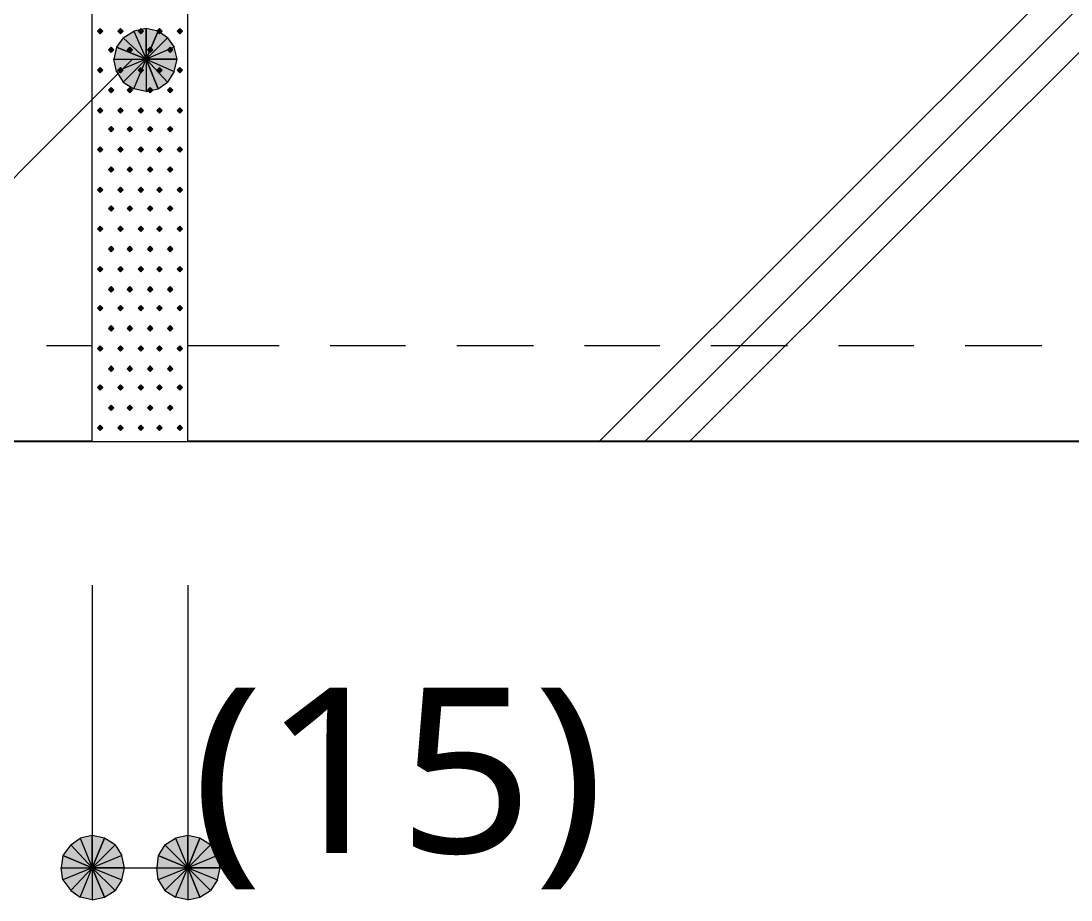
# Model space of a CAD drawing. Header units: millimetres. Extents: x 0 to 420, y 0 to 297.
# Drawn here: x 266.11 to 282.63, y 77.55 to 91.39 of the extents above; entities that cross this region are included whole.
import ezdxf
from ezdxf.enums import TextEntityAlignment as Align

# ---------------------------------------------------------------- set-up
doc = ezdxf.new("R2010")
doc.units = ezdxf.units.MM
doc.styles.add('kst32b', font='NotoSansJP-Variable.ttf')

msp = doc.modelspace()

# ---------------------------------------------------------------- hatches: boundary and pattern name
for points in [[(267.356, 91.271), (267.335, 91.25), (267.314, 91.228), (267.335, 91.207), (267.356, 91.186), (267.377, 91.207), (267.398, 91.228), (267.377, 91.25), (267.356, 91.271)], [(267.674, 91.271), (267.653, 91.25), (267.631, 91.228), (267.653, 91.207), (267.674, 91.186), (267.695, 91.207), (267.716, 91.228), (267.695, 91.25), (267.674, 91.271)], [(267.991, 91.271), (267.97, 91.25), (267.949, 91.228), (267.97, 91.207), (267.991, 91.186), (268.012, 91.207), (268.034, 91.228), (268.012, 91.25), (267.991, 91.271)], [(268.266, 91.228), (268.076, 91.271), (268.076, 90.784), (268.266, 91.228)], [(268.287, 91.271), (268.266, 91.25), (268.245, 91.228), (268.266, 91.207), (268.287, 91.186), (268.309, 91.207), (268.33, 91.228), (268.309, 91.25), (268.287, 91.271)], [(268.605, 91.271), (268.584, 91.25), (268.563, 91.228), (268.584, 91.207), (268.605, 91.186), (268.626, 91.207), (268.647, 91.228), (268.626, 91.25), (268.605, 91.271)], [(267.525, 90.974), (267.504, 90.953), (267.483, 90.932), (267.504, 90.911), (267.525, 90.89), (267.547, 90.911), (267.568, 90.932), (267.547, 90.953), (267.525, 90.974)], [(267.822, 90.974), (267.801, 90.953), (267.779, 90.932), (267.801, 90.911), (267.822, 90.89), (267.843, 90.911), (267.864, 90.932), (267.843, 90.953), (267.822, 90.974)], [(268.139, 90.974), (268.118, 90.953), (268.097, 90.932), (268.118, 90.911), (268.139, 90.89), (268.161, 90.911), (268.182, 90.932), (268.161, 90.953), (268.139, 90.974)], [(268.457, 90.974), (268.436, 90.953), (268.414, 90.932), (268.436, 90.911), (268.457, 90.89), (268.478, 90.911), (268.499, 90.932), (268.478, 90.953), (268.457, 90.974)], [(267.356, 90.657), (267.335, 90.636), (267.314, 90.614), (267.335, 90.593), (267.356, 90.572), (267.377, 90.593), (267.398, 90.614), (267.377, 90.636), (267.356, 90.657)], [(267.674, 90.657), (267.653, 90.636), (267.631, 90.614), (267.653, 90.593), (267.674, 90.572), (267.695, 90.593), (267.716, 90.614), (267.695, 90.636), (267.674, 90.657)], [(267.991, 90.657), (267.97, 90.636), (267.949, 90.614), (267.97, 90.593), (267.991, 90.572), (268.012, 90.593), (268.034, 90.614), (268.012, 90.636), (267.991, 90.657)], [(268.287, 90.657), (268.266, 90.636), (268.245, 90.614), (268.266, 90.593), (268.287, 90.572), (268.309, 90.593), (268.33, 90.614), (268.309, 90.636), (268.287, 90.657)], [(268.605, 90.657), (268.584, 90.636), (268.563, 90.614), (268.584, 90.593), (268.605, 90.572), (268.626, 90.593), (268.647, 90.614), (268.626, 90.636), (268.605, 90.657)], [(267.525, 90.339), (267.504, 90.318), (267.483, 90.297), (267.504, 90.276), (267.525, 90.255), (267.547, 90.276), (267.568, 90.297), (267.547, 90.318), (267.525, 90.339)], [(267.822, 90.339), (267.801, 90.318), (267.779, 90.297), (267.801, 90.276), (267.822, 90.255), (267.843, 90.276), (267.864, 90.297), (267.843, 90.318), (267.822, 90.339)], [(268.139, 90.339), (268.118, 90.318), (268.097, 90.297), (268.118, 90.276), (268.139, 90.255), (268.161, 90.276), (268.182, 90.297), (268.161, 90.318), (268.139, 90.339)], [(268.457, 90.339), (268.436, 90.318), (268.414, 90.297), (268.436, 90.276), (268.457, 90.255), (268.478, 90.276), (268.499, 90.297), (268.478, 90.318), (268.457, 90.339)], [(267.356, 90.022), (267.335, 90.001), (267.314, 89.979), (267.335, 89.958), (267.356, 89.937), (267.377, 89.958), (267.398, 89.979), (267.377, 90.001), (267.356, 90.022)], [(267.674, 90.022), (267.653, 90.001), (267.631, 89.979), (267.653, 89.958), (267.674, 89.937), (267.695, 89.958), (267.716, 89.979), (267.695, 90.001), (267.674, 90.022)], [(267.991, 90.022), (267.97, 90.001), (267.949, 89.979), (267.97, 89.958), (267.991, 89.937), (268.012, 89.958), (268.034, 89.979), (268.012, 90.001), (267.991, 90.022)], [(268.287, 90.022), (268.266, 90.001), (268.245, 89.979), (268.266, 89.958), (268.287, 89.937), (268.309, 89.958), (268.33, 89.979), (268.309, 90.001), (268.287, 90.022)], [(268.605, 90.022), (268.584, 90.001), (268.563, 89.979), (268.584, 89.958), (268.605, 89.937), (268.626, 89.958), (268.647, 89.979), (268.626, 90.001), (268.605, 90.022)], [(267.525, 89.725), (267.504, 89.704), (267.483, 89.683), (267.504, 89.662), (267.525, 89.641), (267.547, 89.662), (267.568, 89.683), (267.547, 89.704), (267.525, 89.725)], [(267.822, 89.725), (267.801, 89.704), (267.779, 89.683), (267.801, 89.662), (267.822, 89.641), (267.843, 89.662), (267.864, 89.683), (267.843, 89.704), (267.822, 89.725)], [(268.139, 89.725), (268.118, 89.704), (268.097, 89.683), (268.118, 89.662), (268.139, 89.641), (268.161, 89.662), (268.182, 89.683), (268.161, 89.704), (268.139, 89.725)], [(268.457, 89.725), (268.436, 89.704), (268.414, 89.683), (268.436, 89.662), (268.457, 89.641), (268.478, 89.662), (268.499, 89.683), (268.478, 89.704), (268.457, 89.725)], [(267.356, 89.408), (267.335, 89.387), (267.314, 89.366), (267.335, 89.345), (267.356, 89.323), (267.377, 89.345), (267.398, 89.366), (267.377, 89.387), (267.356, 89.408)], [(267.674, 89.408), (267.653, 89.387), (267.631, 89.366), (267.653, 89.345), (267.674, 89.323), (267.695, 89.345), (267.716, 89.366), (267.695, 89.387), (267.674, 89.408)], [(267.991, 89.408), (267.97, 89.387), (267.949, 89.366), (267.97, 89.345), (267.991, 89.323), (268.012, 89.345), (268.034, 89.366), (268.012, 89.387), (267.991, 89.408)], [(268.287, 89.408), (268.266, 89.387), (268.245, 89.366), (268.266, 89.345), (268.287, 89.323), (268.309, 89.345), (268.33, 89.366), (268.309, 89.387), (268.287, 89.408)], [(268.605, 89.408), (268.584, 89.387), (268.563, 89.366), (268.584, 89.345), (268.605, 89.323), (268.626, 89.345), (268.647, 89.366), (268.626, 89.387), (268.605, 89.408)], [(267.525, 89.09), (267.504, 89.069), (267.483, 89.048), (267.504, 89.027), (267.525, 89.006), (267.547, 89.027), (267.568, 89.048), (267.547, 89.069), (267.525, 89.09)], [(267.822, 89.09), (267.801, 89.069), (267.779, 89.048), (267.801, 89.027), (267.822, 89.006), (267.843, 89.027), (267.864, 89.048), (267.843, 89.069), (267.822, 89.09)], [(268.139, 89.09), (268.118, 89.069), (268.097, 89.048), (268.118, 89.027), (268.139, 89.006), (268.161, 89.027), (268.182, 89.048), (268.161, 89.069), (268.139, 89.09)], [(268.457, 89.09), (268.436, 89.069), (268.414, 89.048), (268.436, 89.027), (268.457, 89.006), (268.478, 89.027), (268.499, 89.048), (268.478, 89.069), (268.457, 89.09)], [(267.356, 88.773), (267.335, 88.752), (267.314, 88.731), (267.335, 88.709), (267.356, 88.688), (267.377, 88.709), (267.398, 88.731), (267.377, 88.752), (267.356, 88.773)], [(267.674, 88.773), (267.653, 88.752), (267.631, 88.731), (267.653, 88.709), (267.674, 88.688), (267.695, 88.709), (267.716, 88.731), (267.695, 88.752), (267.674, 88.773)], [(267.991, 88.773), (267.97, 88.752), (267.949, 88.731), (267.97, 88.709), (267.991, 88.688), (268.012, 88.709), (268.034, 88.731), (268.012, 88.752), (267.991, 88.773)], [(268.287, 88.773), (268.266, 88.752), (268.245, 88.731), (268.266, 88.709), (268.287, 88.688), (268.309, 88.709), (268.33, 88.731), (268.309, 88.752), (268.287, 88.773)], [(268.605, 88.773), (268.584, 88.752), (268.563, 88.731), (268.584, 88.709), (268.605, 88.688), (268.626, 88.709), (268.647, 88.731), (268.626, 88.752), (268.605, 88.773)], [(267.525, 88.477), (267.504, 88.455), (267.483, 88.434), (267.504, 88.413), (267.525, 88.392), (267.547, 88.413), (267.568, 88.434), (267.547, 88.455), (267.525, 88.477)], [(267.822, 88.477), (267.801, 88.455), (267.779, 88.434), (267.801, 88.413), (267.822, 88.392), (267.843, 88.413), (267.864, 88.434), (267.843, 88.455), (267.822, 88.477)], [(268.139, 88.477), (268.118, 88.455), (268.097, 88.434), (268.118, 88.413), (268.139, 88.392), (268.161, 88.413), (268.182, 88.434), (268.161, 88.455), (268.139, 88.477)], [(268.457, 88.477), (268.436, 88.455), (268.414, 88.434), (268.436, 88.413), (268.457, 88.392), (268.478, 88.413), (268.499, 88.434), (268.478, 88.455), (268.457, 88.477)], [(267.356, 88.159), (267.335, 88.138), (267.314, 88.117), (267.335, 88.096), (267.356, 88.074), (267.377, 88.096), (267.398, 88.117), (267.377, 88.138), (267.356, 88.159)], [(267.674, 88.159), (267.653, 88.138), (267.631, 88.117), (267.653, 88.096), (267.674, 88.074), (267.695, 88.096), (267.716, 88.117), (267.695, 88.138), (267.674, 88.159)], [(267.991, 88.159), (267.97, 88.138), (267.949, 88.117), (267.97, 88.096), (267.991, 88.074), (268.012, 88.096), (268.034, 88.117), (268.012, 88.138), (267.991, 88.159)], [(268.287, 88.159), (268.266, 88.138), (268.245, 88.117), (268.266, 88.096), (268.287, 88.074), (268.309, 88.096), (268.33, 88.117), (268.309, 88.138), (268.287, 88.159)], [(268.605, 88.159), (268.584, 88.138), (268.563, 88.117), (268.584, 88.096), (268.605, 88.074), (268.626, 88.096), (268.647, 88.117), (268.626, 88.138), (268.605, 88.159)], [(267.525, 87.842), (267.504, 87.821), (267.483, 87.799), (267.504, 87.778), (267.525, 87.757), (267.547, 87.778), (267.568, 87.799), (267.547, 87.821), (267.525, 87.842)], [(267.822, 87.842), (267.801, 87.821), (267.779, 87.799), (267.801, 87.778), (267.822, 87.757), (267.843, 87.778), (267.864, 87.799), (267.843, 87.821), (267.822, 87.842)], [(268.139, 87.842), (268.118, 87.821), (268.097, 87.799), (268.118, 87.778), (268.139, 87.757), (268.161, 87.778), (268.182, 87.799), (268.161, 87.821), (268.139, 87.842)], [(268.457, 87.842), (268.436, 87.821), (268.414, 87.799), (268.436, 87.778), (268.457, 87.757), (268.478, 87.778), (268.499, 87.799), (268.478, 87.821), (268.457, 87.842)], [(267.356, 87.524), (267.335, 87.503), (267.314, 87.482), (267.335, 87.461), (267.356, 87.439), (267.377, 87.461), (267.398, 87.482), (267.377, 87.503), (267.356, 87.524)], [(267.674, 87.524), (267.653, 87.503), (267.631, 87.482), (267.653, 87.461), (267.674, 87.439), (267.695, 87.461), (267.716, 87.482), (267.695, 87.503), (267.674, 87.524)], [(267.991, 87.524), (267.97, 87.503), (267.949, 87.482), (267.97, 87.461), (267.991, 87.439), (268.012, 87.461), (268.034, 87.482), (268.012, 87.503), (267.991, 87.524)], [(268.287, 87.524), (268.266, 87.503), (268.245, 87.482), (268.266, 87.461), (268.287, 87.439), (268.309, 87.461), (268.33, 87.482), (268.309, 87.503), (268.287, 87.524)], [(268.605, 87.524), (268.584, 87.503), (268.563, 87.482), (268.584, 87.461), (268.605, 87.439), (268.626, 87.461), (268.647, 87.482), (268.626, 87.503), (268.605, 87.524)], [(267.525, 87.207), (267.504, 87.186), (267.483, 87.164), (267.504, 87.143), (267.525, 87.122), (267.547, 87.143), (267.568, 87.164), (267.547, 87.186), (267.525, 87.207)], [(267.822, 87.207), (267.801, 87.186), (267.779, 87.164), (267.801, 87.143), (267.822, 87.122), (267.843, 87.143), (267.864, 87.164), (267.843, 87.186), (267.822, 87.207)], [(268.139, 87.207), (268.118, 87.186), (268.097, 87.164), (268.118, 87.143), (268.139, 87.122), (268.161, 87.143), (268.182, 87.164), (268.161, 87.186), (268.139, 87.207)], [(268.457, 87.207), (268.436, 87.186), (268.414, 87.164), (268.436, 87.143), (268.457, 87.122), (268.478, 87.143), (268.499, 87.164), (268.478, 87.186), (268.457, 87.207)], [(267.356, 86.91), (267.335, 86.889), (267.314, 86.868), (267.335, 86.847), (267.356, 86.826), (267.377, 86.847), (267.398, 86.868), (267.377, 86.889), (267.356, 86.91)], [(267.674, 86.91), (267.653, 86.889), (267.631, 86.868), (267.653, 86.847), (267.674, 86.826), (267.695, 86.847), (267.716, 86.868), (267.695, 86.889), (267.674, 86.91)], [(267.991, 86.91), (267.97, 86.889), (267.949, 86.868), (267.97, 86.847), (267.991, 86.826), (268.012, 86.847), (268.034, 86.868), (268.012, 86.889), (267.991, 86.91)], [(268.287, 86.91), (268.266, 86.889), (268.245, 86.868), (268.266, 86.847), (268.287, 86.826), (268.309, 86.847), (268.33, 86.868), (268.309, 86.889), (268.287, 86.91)], [(268.605, 86.91), (268.584, 86.889), (268.563, 86.868), (268.584, 86.847), (268.605, 86.826), (268.626, 86.847), (268.647, 86.868), (268.626, 86.889), (268.605, 86.91)], [(267.525, 86.593), (267.504, 86.572), (267.483, 86.55), (267.504, 86.529), (267.525, 86.508), (267.547, 86.529), (267.568, 86.55), (267.547, 86.572), (267.525, 86.593)], [(267.822, 86.593), (267.801, 86.572), (267.779, 86.55), (267.801, 86.529), (267.822, 86.508), (267.843, 86.529), (267.864, 86.55), (267.843, 86.572), (267.822, 86.593)], [(268.139, 86.593), (268.118, 86.572), (268.097, 86.55), (268.118, 86.529), (268.139, 86.508), (268.161, 86.529), (268.182, 86.55), (268.161, 86.572), (268.139, 86.593)], [(268.457, 86.593), (268.436, 86.572), (268.414, 86.55), (268.436, 86.529), (268.457, 86.508), (268.478, 86.529), (268.499, 86.55), (268.478, 86.572), (268.457, 86.593)], [(267.356, 86.275), (267.335, 86.254), (267.314, 86.233), (267.335, 86.212), (267.356, 86.191), (267.377, 86.212), (267.398, 86.233), (267.377, 86.254), (267.356, 86.275)], [(267.674, 86.275), (267.653, 86.254), (267.631, 86.233), (267.653, 86.212), (267.674, 86.191), (267.695, 86.212), (267.716, 86.233), (267.695, 86.254), (267.674, 86.275)], [(267.991, 86.275), (267.97, 86.254), (267.949, 86.233), (267.97, 86.212), (267.991, 86.191), (268.012, 86.212), (268.034, 86.233), (268.012, 86.254), (267.991, 86.275)], [(268.287, 86.275), (268.266, 86.254), (268.245, 86.233), (268.266, 86.212), (268.287, 86.191), (268.309, 86.212), (268.33, 86.233), (268.309, 86.254), (268.287, 86.275)], [(268.605, 86.275), (268.584, 86.254), (268.563, 86.233), (268.584, 86.212), (268.605, 86.191), (268.626, 86.212), (268.647, 86.233), (268.626, 86.254), (268.605, 86.275)], [(267.525, 85.958), (267.504, 85.937), (267.483, 85.915), (267.504, 85.894), (267.525, 85.873), (267.547, 85.894), (267.568, 85.915), (267.547, 85.937), (267.525, 85.958)], [(267.822, 85.958), (267.801, 85.937), (267.779, 85.915), (267.801, 85.894), (267.822, 85.873), (267.843, 85.894), (267.864, 85.915), (267.843, 85.937), (267.822, 85.958)], [(268.139, 85.958), (268.118, 85.937), (268.097, 85.915), (268.118, 85.894), (268.139, 85.873), (268.161, 85.894), (268.182, 85.915), (268.161, 85.937), (268.139, 85.958)], [(268.457, 85.958), (268.436, 85.937), (268.414, 85.915), (268.436, 85.894), (268.457, 85.873), (268.478, 85.894), (268.499, 85.915), (268.478, 85.937), (268.457, 85.958)], [(267.356, 85.662), (267.335, 85.64), (267.314, 85.619), (267.335, 85.598), (267.356, 85.577), (267.377, 85.598), (267.398, 85.619), (267.377, 85.64), (267.356, 85.662)], [(267.674, 85.662), (267.653, 85.64), (267.631, 85.619), (267.653, 85.598), (267.674, 85.577), (267.695, 85.598), (267.716, 85.619), (267.695, 85.64), (267.674, 85.662)], [(267.991, 85.662), (267.97, 85.64), (267.949, 85.619), (267.97, 85.598), (267.991, 85.577), (268.012, 85.598), (268.034, 85.619), (268.012, 85.64), (267.991, 85.662)], [(268.287, 85.662), (268.266, 85.64), (268.245, 85.619), (268.266, 85.598), (268.287, 85.577), (268.309, 85.598), (268.33, 85.619), (268.309, 85.64), (268.287, 85.662)], [(268.605, 85.662), (268.584, 85.64), (268.563, 85.619), (268.584, 85.598), (268.605, 85.577), (268.626, 85.598), (268.647, 85.619), (268.626, 85.64), (268.605, 85.662)], [(267.525, 85.344), (267.504, 85.323), (267.483, 85.302), (267.504, 85.28), (267.525, 85.259), (267.547, 85.28), (267.568, 85.302), (267.547, 85.323), (267.525, 85.344)], [(267.822, 85.344), (267.801, 85.323), (267.779, 85.302), (267.801, 85.28), (267.822, 85.259), (267.843, 85.28), (267.864, 85.302), (267.843, 85.323), (267.822, 85.344)], [(268.139, 85.344), (268.118, 85.323), (268.097, 85.302), (268.118, 85.28), (268.139, 85.259), (268.161, 85.28), (268.182, 85.302), (268.161, 85.323), (268.139, 85.344)], [(268.457, 85.344), (268.436, 85.323), (268.414, 85.302), (268.436, 85.28), (268.457, 85.259), (268.478, 85.28), (268.499, 85.302), (268.478, 85.323), (268.457, 85.344)], [(267.356, 85.027), (267.335, 85.005), (267.314, 84.984), (267.335, 84.963), (267.356, 84.942), (267.377, 84.963), (267.398, 84.984), (267.377, 85.005), (267.356, 85.027)], [(267.674, 85.027), (267.653, 85.005), (267.631, 84.984), (267.653, 84.963), (267.674, 84.942), (267.695, 84.963), (267.716, 84.984), (267.695, 85.005), (267.674, 85.027)], [(267.991, 85.027), (267.97, 85.005), (267.949, 84.984), (267.97, 84.963), (267.991, 84.942), (268.012, 84.963), (268.034, 84.984), (268.012, 85.005), (267.991, 85.027)], [(268.287, 85.027), (268.266, 85.005), (268.245, 84.984), (268.266, 84.963), (268.287, 84.942), (268.309, 84.963), (268.33, 84.984), (268.309, 85.005), (268.287, 85.027)], [(268.605, 85.027), (268.584, 85.005), (268.563, 84.984), (268.584, 84.963), (268.605, 84.942), (268.626, 84.963), (268.647, 84.984), (268.626, 85.005), (268.605, 85.027)], [(267.42, 78.528), (267.229, 78.571), (267.229, 78.063), (267.42, 78.528)], [(268.923, 78.528), (268.732, 78.571), (268.732, 78.063), (268.923, 78.528)]]:
    msp.add_hatch(color=7).paths.add_polyline_path(points)
h = msp.add_hatch(color=7)
h.paths.add_polyline_path([(268.076, 91.271), (267.885, 91.228), (268.076, 90.784), (268.076, 91.271)])
h.paths.add_polyline_path([(267.885, 91.228), (268.076, 90.784), (267.716, 91.122), (267.885, 91.228)])
h.paths.add_polyline_path([(268.076, 90.784), (267.716, 91.122), (267.61, 90.974), (268.076, 90.784)])
h = msp.add_hatch(color=7)
h.paths.add_polyline_path([(268.563, 90.784), (268.52, 90.974), (268.076, 90.784), (268.563, 90.784)])
h.paths.add_polyline_path([(268.52, 90.974), (268.076, 90.784), (268.414, 91.122), (268.52, 90.974)])
h.paths.add_polyline_path([(268.076, 90.784), (268.414, 91.122), (268.266, 91.228), (268.076, 90.784)])
h = msp.add_hatch(color=7)
h.paths.add_polyline_path([(267.61, 90.974), (267.568, 90.784), (268.076, 90.784), (267.61, 90.974)])
h.paths.add_polyline_path([(267.568, 90.784), (268.076, 90.784), (267.61, 90.593), (267.568, 90.784)])
h.paths.add_polyline_path([(268.076, 90.784), (267.61, 90.593), (267.716, 90.424), (268.076, 90.784)])
h = msp.add_hatch(color=7)
h.paths.add_polyline_path([(267.716, 90.424), (267.885, 90.318), (268.076, 90.784), (267.716, 90.424)])
h.paths.add_polyline_path([(267.885, 90.318), (268.076, 90.784), (268.076, 90.276), (267.885, 90.318)])
h.paths.add_polyline_path([(268.076, 90.784), (268.076, 90.276), (268.266, 90.318), (268.076, 90.784)])
h = msp.add_hatch(color=7)
h.paths.add_polyline_path([(268.266, 90.318), (268.414, 90.424), (268.076, 90.784), (268.266, 90.318)])
h.paths.add_polyline_path([(268.414, 90.424), (268.076, 90.784), (268.52, 90.593), (268.414, 90.424)])
h.paths.add_polyline_path([(268.076, 90.784), (268.52, 90.593), (268.563, 90.784), (268.076, 90.784)])
h = msp.add_hatch(color=7)
h.paths.add_polyline_path([(267.229, 78.571), (267.039, 78.528), (267.229, 78.063), (267.229, 78.571)])
h.paths.add_polyline_path([(267.039, 78.528), (267.229, 78.063), (266.891, 78.422), (267.039, 78.528)])
h.paths.add_polyline_path([(267.229, 78.063), (266.891, 78.422), (266.764, 78.253), (267.229, 78.063)])
h = msp.add_hatch(color=7)
h.paths.add_polyline_path([(267.737, 78.063), (267.695, 78.253), (267.229, 78.063), (267.737, 78.063)])
h.paths.add_polyline_path([(267.695, 78.253), (267.229, 78.063), (267.589, 78.422), (267.695, 78.253)])
h.paths.add_polyline_path([(267.229, 78.063), (267.589, 78.422), (267.42, 78.528), (267.229, 78.063)])
h = msp.add_hatch(color=7)
h.paths.add_polyline_path([(268.732, 78.571), (268.541, 78.528), (268.732, 78.063), (268.732, 78.571)])
h.paths.add_polyline_path([(268.541, 78.528), (268.732, 78.063), (268.372, 78.422), (268.541, 78.528)])
h.paths.add_polyline_path([(268.732, 78.063), (268.372, 78.422), (268.266, 78.253), (268.732, 78.063)])
h = msp.add_hatch(color=7)
h.paths.add_polyline_path([(269.24, 78.063), (269.198, 78.253), (268.732, 78.063), (269.24, 78.063)])
h.paths.add_polyline_path([(269.198, 78.253), (268.732, 78.063), (269.092, 78.422), (269.198, 78.253)])
h.paths.add_polyline_path([(268.732, 78.063), (269.092, 78.422), (268.923, 78.528), (268.732, 78.063)])
h = msp.add_hatch(color=7)
h.paths.add_polyline_path([(266.764, 78.253), (266.742, 78.063), (267.229, 78.063), (266.764, 78.253)])
h.paths.add_polyline_path([(266.742, 78.063), (267.229, 78.063), (266.764, 77.872), (266.742, 78.063)])
h.paths.add_polyline_path([(267.229, 78.063), (266.764, 77.872), (266.891, 77.703), (267.229, 78.063)])
h = msp.add_hatch(color=7)
h.paths.add_polyline_path([(268.266, 78.253), (268.245, 78.063), (268.732, 78.063), (268.266, 78.253)])
h.paths.add_polyline_path([(268.245, 78.063), (268.732, 78.063), (268.266, 77.872), (268.245, 78.063)])
h.paths.add_polyline_path([(268.732, 78.063), (268.266, 77.872), (268.372, 77.703), (268.732, 78.063)])
h = msp.add_hatch(color=7)
h.paths.add_polyline_path([(266.891, 77.703), (267.039, 77.597), (267.229, 78.063), (266.891, 77.703)])
h.paths.add_polyline_path([(267.039, 77.597), (267.229, 78.063), (267.229, 77.555), (267.039, 77.597)])
h.paths.add_polyline_path([(267.229, 78.063), (267.229, 77.555), (267.42, 77.597), (267.229, 78.063)])
h = msp.add_hatch(color=7)
h.paths.add_polyline_path([(267.42, 77.597), (267.589, 77.703), (267.229, 78.063), (267.42, 77.597)])
h.paths.add_polyline_path([(267.589, 77.703), (267.229, 78.063), (267.695, 77.872), (267.589, 77.703)])
h.paths.add_polyline_path([(267.229, 78.063), (267.695, 77.872), (267.737, 78.063), (267.229, 78.063)])
h = msp.add_hatch(color=7)
h.paths.add_polyline_path([(268.372, 77.703), (268.541, 77.597), (268.732, 78.063), (268.372, 77.703)])
h.paths.add_polyline_path([(268.541, 77.597), (268.732, 78.063), (268.732, 77.555), (268.541, 77.597)])
h.paths.add_polyline_path([(268.732, 78.063), (268.732, 77.555), (268.923, 77.597), (268.732, 78.063)])
h = msp.add_hatch(color=7)
h.paths.add_polyline_path([(268.923, 77.597), (269.092, 77.703), (268.732, 78.063), (268.923, 77.597)])
h.paths.add_polyline_path([(269.092, 77.703), (268.732, 78.063), (269.198, 77.872), (269.092, 77.703)])
h.paths.add_polyline_path([(268.732, 78.063), (269.198, 77.872), (269.24, 78.063), (268.732, 78.063)])

# ---------------------------------------------------------------- linework, layer by layer
at = {"lineweight": 13}
for points in [[(267.229, 84.772), (267.229, 99.018)], [(268.732, 84.772), (268.732, 99.018)], [(275.209, 84.772), (289.475, 99.018)], [(275.929, 84.772), (290.174, 99.018)], [(276.627, 84.772), (290.894, 99.018)], [(256.963, 79.883), (267.864, 90.784)], [(267.229, 86.275), (266.51, 86.275)], [(270.171, 86.275), (268.732, 86.275)], [(272.161, 86.275), (270.976, 86.275)], [(274.172, 86.275), (272.965, 86.275)], [(276.162, 86.275), (274.976, 86.275)], [(278.172, 86.275), (276.966, 86.275)], [(280.162, 86.275), (278.977, 86.275)], [(282.173, 86.275), (280.966, 86.275)], [(267.229, 84.772), (268.732, 84.772)], [(267.229, 82.508), (267.229, 78.063)], [(268.732, 82.508), (268.732, 78.063)], [(267.229, 78.063), (268.732, 78.063)]]:
    msp.add_lwpolyline(points, dxfattribs=at)
at = {"lineweight": 0}
for points in [[(267.356, 91.271), (267.335, 91.25), (267.314, 91.228), (267.335, 91.207), (267.356, 91.186), (267.377, 91.207), (267.398, 91.228), (267.377, 91.25)], [(267.674, 91.271), (267.653, 91.25), (267.631, 91.228), (267.653, 91.207), (267.674, 91.186), (267.695, 91.207), (267.716, 91.228), (267.695, 91.25)], [(268.076, 91.271), (267.885, 91.228), (268.076, 90.784)], [(267.991, 91.271), (267.97, 91.25), (267.949, 91.228), (267.97, 91.207), (267.991, 91.186), (268.012, 91.207), (268.034, 91.228), (268.012, 91.25)], [(268.266, 91.228), (268.076, 91.271), (268.076, 90.784)], [(268.287, 91.271), (268.266, 91.25), (268.245, 91.228), (268.266, 91.207), (268.287, 91.186), (268.309, 91.207), (268.33, 91.228), (268.309, 91.25)], [(268.605, 91.271), (268.584, 91.25), (268.563, 91.228), (268.584, 91.207), (268.605, 91.186), (268.626, 91.207), (268.647, 91.228), (268.626, 91.25)], [(268.076, 90.784), (267.716, 91.122), (267.61, 90.974)], [(267.885, 91.228), (268.076, 90.784), (267.716, 91.122)], [(268.076, 90.784), (268.414, 91.122), (268.266, 91.228)], [(268.52, 90.974), (268.076, 90.784), (268.414, 91.122)], [(267.525, 90.974), (267.504, 90.953), (267.483, 90.932), (267.504, 90.911), (267.525, 90.89), (267.547, 90.911), (267.568, 90.932), (267.547, 90.953)], [(267.61, 90.974), (267.568, 90.784), (268.076, 90.784)], [(267.822, 90.974), (267.801, 90.953), (267.779, 90.932), (267.801, 90.911), (267.822, 90.89), (267.843, 90.911), (267.864, 90.932), (267.843, 90.953)], [(268.563, 90.784), (268.52, 90.974), (268.076, 90.784)], [(268.139, 90.974), (268.118, 90.953), (268.097, 90.932), (268.118, 90.911), (268.139, 90.89), (268.161, 90.911), (268.182, 90.932), (268.161, 90.953)], [(268.457, 90.974), (268.436, 90.953), (268.414, 90.932), (268.436, 90.911), (268.457, 90.89), (268.478, 90.911), (268.499, 90.932), (268.478, 90.953)], [(267.568, 90.784), (268.076, 90.784), (267.61, 90.593)], [(268.076, 90.784), (267.61, 90.593), (267.716, 90.424)], [(267.716, 90.424), (267.885, 90.318), (268.076, 90.784)], [(267.885, 90.318), (268.076, 90.784), (268.076, 90.276)], [(268.076, 90.784), (268.076, 90.276), (268.266, 90.318)], [(268.266, 90.318), (268.414, 90.424), (268.076, 90.784)], [(268.414, 90.424), (268.076, 90.784), (268.52, 90.593)], [(268.076, 90.784), (268.52, 90.593), (268.563, 90.784)], [(267.356, 90.657), (267.335, 90.636), (267.314, 90.614), (267.335, 90.593), (267.356, 90.572), (267.377, 90.593), (267.398, 90.614), (267.377, 90.636)], [(267.674, 90.657), (267.653, 90.636), (267.631, 90.614), (267.653, 90.593), (267.674, 90.572), (267.695, 90.593), (267.716, 90.614), (267.695, 90.636)], [(267.991, 90.657), (267.97, 90.636), (267.949, 90.614), (267.97, 90.593), (267.991, 90.572), (268.012, 90.593), (268.034, 90.614), (268.012, 90.636)], [(268.287, 90.657), (268.266, 90.636), (268.245, 90.614), (268.266, 90.593), (268.287, 90.572), (268.309, 90.593), (268.33, 90.614), (268.309, 90.636)], [(268.605, 90.657), (268.584, 90.636), (268.563, 90.614), (268.584, 90.593), (268.605, 90.572), (268.626, 90.593), (268.647, 90.614), (268.626, 90.636)], [(267.525, 90.339), (267.504, 90.318), (267.483, 90.297), (267.504, 90.276), (267.525, 90.255), (267.547, 90.276), (267.568, 90.297), (267.547, 90.318)], [(267.822, 90.339), (267.801, 90.318), (267.779, 90.297), (267.801, 90.276), (267.822, 90.255), (267.843, 90.276), (267.864, 90.297), (267.843, 90.318)], [(268.139, 90.339), (268.118, 90.318), (268.097, 90.297), (268.118, 90.276), (268.139, 90.255), (268.161, 90.276), (268.182, 90.297), (268.161, 90.318)], [(268.457, 90.339), (268.436, 90.318), (268.414, 90.297), (268.436, 90.276), (268.457, 90.255), (268.478, 90.276), (268.499, 90.297), (268.478, 90.318)], [(267.356, 90.022), (267.335, 90.001), (267.314, 89.979), (267.335, 89.958), (267.356, 89.937), (267.377, 89.958), (267.398, 89.979), (267.377, 90.001)], [(267.674, 90.022), (267.653, 90.001), (267.631, 89.979), (267.653, 89.958), (267.674, 89.937), (267.695, 89.958), (267.716, 89.979), (267.695, 90.001)], [(267.991, 90.022), (267.97, 90.001), (267.949, 89.979), (267.97, 89.958), (267.991, 89.937), (268.012, 89.958), (268.034, 89.979), (268.012, 90.001)], [(268.287, 90.022), (268.266, 90.001), (268.245, 89.979), (268.266, 89.958), (268.287, 89.937), (268.309, 89.958), (268.33, 89.979), (268.309, 90.001)], [(268.605, 90.022), (268.584, 90.001), (268.563, 89.979), (268.584, 89.958), (268.605, 89.937), (268.626, 89.958), (268.647, 89.979), (268.626, 90.001)], [(267.525, 89.725), (267.504, 89.704), (267.483, 89.683), (267.504, 89.662), (267.525, 89.641), (267.547, 89.662), (267.568, 89.683), (267.547, 89.704)], [(267.822, 89.725), (267.801, 89.704), (267.779, 89.683), (267.801, 89.662), (267.822, 89.641), (267.843, 89.662), (267.864, 89.683), (267.843, 89.704)], [(268.139, 89.725), (268.118, 89.704), (268.097, 89.683), (268.118, 89.662), (268.139, 89.641), (268.161, 89.662), (268.182, 89.683), (268.161, 89.704)], [(268.457, 89.725), (268.436, 89.704), (268.414, 89.683), (268.436, 89.662), (268.457, 89.641), (268.478, 89.662), (268.499, 89.683), (268.478, 89.704)], [(267.356, 89.408), (267.335, 89.387), (267.314, 89.366), (267.335, 89.345), (267.356, 89.323), (267.377, 89.345), (267.398, 89.366), (267.377, 89.387)], [(267.674, 89.408), (267.653, 89.387), (267.631, 89.366), (267.653, 89.345), (267.674, 89.323), (267.695, 89.345), (267.716, 89.366), (267.695, 89.387)], [(267.991, 89.408), (267.97, 89.387), (267.949, 89.366), (267.97, 89.345), (267.991, 89.323), (268.012, 89.345), (268.034, 89.366), (268.012, 89.387)], [(268.287, 89.408), (268.266, 89.387), (268.245, 89.366), (268.266, 89.345), (268.287, 89.323), (268.309, 89.345), (268.33, 89.366), (268.309, 89.387)], [(268.605, 89.408), (268.584, 89.387), (268.563, 89.366), (268.584, 89.345), (268.605, 89.323), (268.626, 89.345), (268.647, 89.366), (268.626, 89.387)], [(267.525, 89.09), (267.504, 89.069), (267.483, 89.048), (267.504, 89.027), (267.525, 89.006), (267.547, 89.027), (267.568, 89.048), (267.547, 89.069)], [(267.822, 89.09), (267.801, 89.069), (267.779, 89.048), (267.801, 89.027), (267.822, 89.006), (267.843, 89.027), (267.864, 89.048), (267.843, 89.069)], [(268.139, 89.09), (268.118, 89.069), (268.097, 89.048), (268.118, 89.027), (268.139, 89.006), (268.161, 89.027), (268.182, 89.048), (268.161, 89.069)], [(268.457, 89.09), (268.436, 89.069), (268.414, 89.048), (268.436, 89.027), (268.457, 89.006), (268.478, 89.027), (268.499, 89.048), (268.478, 89.069)], [(267.356, 88.773), (267.335, 88.752), (267.314, 88.731), (267.335, 88.709), (267.356, 88.688), (267.377, 88.709), (267.398, 88.731), (267.377, 88.752)], [(267.674, 88.773), (267.653, 88.752), (267.631, 88.731), (267.653, 88.709), (267.674, 88.688), (267.695, 88.709), (267.716, 88.731), (267.695, 88.752)], [(267.991, 88.773), (267.97, 88.752), (267.949, 88.731), (267.97, 88.709), (267.991, 88.688), (268.012, 88.709), (268.034, 88.731), (268.012, 88.752)], [(268.287, 88.773), (268.266, 88.752), (268.245, 88.731), (268.266, 88.709), (268.287, 88.688), (268.309, 88.709), (268.33, 88.731), (268.309, 88.752)], [(268.605, 88.773), (268.584, 88.752), (268.563, 88.731), (268.584, 88.709), (268.605, 88.688), (268.626, 88.709), (268.647, 88.731), (268.626, 88.752)], [(267.525, 88.477), (267.504, 88.455), (267.483, 88.434), (267.504, 88.413), (267.525, 88.392), (267.547, 88.413), (267.568, 88.434), (267.547, 88.455)], [(267.822, 88.477), (267.801, 88.455), (267.779, 88.434), (267.801, 88.413), (267.822, 88.392), (267.843, 88.413), (267.864, 88.434), (267.843, 88.455)], [(268.139, 88.477), (268.118, 88.455), (268.097, 88.434), (268.118, 88.413), (268.139, 88.392), (268.161, 88.413), (268.182, 88.434), (268.161, 88.455)], [(268.457, 88.477), (268.436, 88.455), (268.414, 88.434), (268.436, 88.413), (268.457, 88.392), (268.478, 88.413), (268.499, 88.434), (268.478, 88.455)], [(267.356, 88.159), (267.335, 88.138), (267.314, 88.117), (267.335, 88.096), (267.356, 88.074), (267.377, 88.096), (267.398, 88.117), (267.377, 88.138)], [(267.674, 88.159), (267.653, 88.138), (267.631, 88.117), (267.653, 88.096), (267.674, 88.074), (267.695, 88.096), (267.716, 88.117), (267.695, 88.138)], [(267.991, 88.159), (267.97, 88.138), (267.949, 88.117), (267.97, 88.096), (267.991, 88.074), (268.012, 88.096), (268.034, 88.117), (268.012, 88.138)], [(268.287, 88.159), (268.266, 88.138), (268.245, 88.117), (268.266, 88.096), (268.287, 88.074), (268.309, 88.096), (268.33, 88.117), (268.309, 88.138)], [(268.605, 88.159), (268.584, 88.138), (268.563, 88.117), (268.584, 88.096), (268.605, 88.074), (268.626, 88.096), (268.647, 88.117), (268.626, 88.138)], [(267.525, 87.842), (267.504, 87.821), (267.483, 87.799), (267.504, 87.778), (267.525, 87.757), (267.547, 87.778), (267.568, 87.799), (267.547, 87.821)], [(267.822, 87.842), (267.801, 87.821), (267.779, 87.799), (267.801, 87.778), (267.822, 87.757), (267.843, 87.778), (267.864, 87.799), (267.843, 87.821)], [(268.139, 87.842), (268.118, 87.821), (268.097, 87.799), (268.118, 87.778), (268.139, 87.757), (268.161, 87.778), (268.182, 87.799), (268.161, 87.821)], [(268.457, 87.842), (268.436, 87.821), (268.414, 87.799), (268.436, 87.778), (268.457, 87.757), (268.478, 87.778), (268.499, 87.799), (268.478, 87.821)], [(267.356, 87.524), (267.335, 87.503), (267.314, 87.482), (267.335, 87.461), (267.356, 87.439), (267.377, 87.461), (267.398, 87.482), (267.377, 87.503)], [(267.674, 87.524), (267.653, 87.503), (267.631, 87.482), (267.653, 87.461), (267.674, 87.439), (267.695, 87.461), (267.716, 87.482), (267.695, 87.503)], [(267.991, 87.524), (267.97, 87.503), (267.949, 87.482), (267.97, 87.461), (267.991, 87.439), (268.012, 87.461), (268.034, 87.482), (268.012, 87.503)], [(268.287, 87.524), (268.266, 87.503), (268.245, 87.482), (268.266, 87.461), (268.287, 87.439), (268.309, 87.461), (268.33, 87.482), (268.309, 87.503)], [(268.605, 87.524), (268.584, 87.503), (268.563, 87.482), (268.584, 87.461), (268.605, 87.439), (268.626, 87.461), (268.647, 87.482), (268.626, 87.503)], [(267.525, 87.207), (267.504, 87.186), (267.483, 87.164), (267.504, 87.143), (267.525, 87.122), (267.547, 87.143), (267.568, 87.164), (267.547, 87.186)], [(267.822, 87.207), (267.801, 87.186), (267.779, 87.164), (267.801, 87.143), (267.822, 87.122), (267.843, 87.143), (267.864, 87.164), (267.843, 87.186)], [(268.139, 87.207), (268.118, 87.186), (268.097, 87.164), (268.118, 87.143), (268.139, 87.122), (268.161, 87.143), (268.182, 87.164), (268.161, 87.186)], [(268.457, 87.207), (268.436, 87.186), (268.414, 87.164), (268.436, 87.143), (268.457, 87.122), (268.478, 87.143), (268.499, 87.164), (268.478, 87.186)], [(267.356, 86.91), (267.335, 86.889), (267.314, 86.868), (267.335, 86.847), (267.356, 86.826), (267.377, 86.847), (267.398, 86.868), (267.377, 86.889)], [(267.674, 86.91), (267.653, 86.889), (267.631, 86.868), (267.653, 86.847), (267.674, 86.826), (267.695, 86.847), (267.716, 86.868), (267.695, 86.889)], [(267.991, 86.91), (267.97, 86.889), (267.949, 86.868), (267.97, 86.847), (267.991, 86.826), (268.012, 86.847), (268.034, 86.868), (268.012, 86.889)], [(268.287, 86.91), (268.266, 86.889), (268.245, 86.868), (268.266, 86.847), (268.287, 86.826), (268.309, 86.847), (268.33, 86.868), (268.309, 86.889)], [(268.605, 86.91), (268.584, 86.889), (268.563, 86.868), (268.584, 86.847), (268.605, 86.826), (268.626, 86.847), (268.647, 86.868), (268.626, 86.889)], [(267.525, 86.593), (267.504, 86.572), (267.483, 86.55), (267.504, 86.529), (267.525, 86.508), (267.547, 86.529), (267.568, 86.55), (267.547, 86.572)], [(267.822, 86.593), (267.801, 86.572), (267.779, 86.55), (267.801, 86.529), (267.822, 86.508), (267.843, 86.529), (267.864, 86.55), (267.843, 86.572)], [(268.139, 86.593), (268.118, 86.572), (268.097, 86.55), (268.118, 86.529), (268.139, 86.508), (268.161, 86.529), (268.182, 86.55), (268.161, 86.572)], [(268.457, 86.593), (268.436, 86.572), (268.414, 86.55), (268.436, 86.529), (268.457, 86.508), (268.478, 86.529), (268.499, 86.55), (268.478, 86.572)], [(267.356, 86.275), (267.335, 86.254), (267.314, 86.233), (267.335, 86.212), (267.356, 86.191), (267.377, 86.212), (267.398, 86.233), (267.377, 86.254)], [(267.674, 86.275), (267.653, 86.254), (267.631, 86.233), (267.653, 86.212), (267.674, 86.191), (267.695, 86.212), (267.716, 86.233), (267.695, 86.254)], [(267.991, 86.275), (267.97, 86.254), (267.949, 86.233), (267.97, 86.212), (267.991, 86.191), (268.012, 86.212), (268.034, 86.233), (268.012, 86.254)], [(268.287, 86.275), (268.266, 86.254), (268.245, 86.233), (268.266, 86.212), (268.287, 86.191), (268.309, 86.212), (268.33, 86.233), (268.309, 86.254)], [(268.605, 86.275), (268.584, 86.254), (268.563, 86.233), (268.584, 86.212), (268.605, 86.191), (268.626, 86.212), (268.647, 86.233), (268.626, 86.254)], [(267.525, 85.958), (267.504, 85.937), (267.483, 85.915), (267.504, 85.894), (267.525, 85.873), (267.547, 85.894), (267.568, 85.915), (267.547, 85.937)], [(267.822, 85.958), (267.801, 85.937), (267.779, 85.915), (267.801, 85.894), (267.822, 85.873), (267.843, 85.894), (267.864, 85.915), (267.843, 85.937)], [(268.139, 85.958), (268.118, 85.937), (268.097, 85.915), (268.118, 85.894), (268.139, 85.873), (268.161, 85.894), (268.182, 85.915), (268.161, 85.937)], [(268.457, 85.958), (268.436, 85.937), (268.414, 85.915), (268.436, 85.894), (268.457, 85.873), (268.478, 85.894), (268.499, 85.915), (268.478, 85.937)], [(267.356, 85.662), (267.335, 85.64), (267.314, 85.619), (267.335, 85.598), (267.356, 85.577), (267.377, 85.598), (267.398, 85.619), (267.377, 85.64)], [(267.674, 85.662), (267.653, 85.64), (267.631, 85.619), (267.653, 85.598), (267.674, 85.577), (267.695, 85.598), (267.716, 85.619), (267.695, 85.64)], [(267.991, 85.662), (267.97, 85.64), (267.949, 85.619), (267.97, 85.598), (267.991, 85.577), (268.012, 85.598), (268.034, 85.619), (268.012, 85.64)], [(268.287, 85.662), (268.266, 85.64), (268.245, 85.619), (268.266, 85.598), (268.287, 85.577), (268.309, 85.598), (268.33, 85.619), (268.309, 85.64)], [(268.605, 85.662), (268.584, 85.64), (268.563, 85.619), (268.584, 85.598), (268.605, 85.577), (268.626, 85.598), (268.647, 85.619), (268.626, 85.64)], [(267.525, 85.344), (267.504, 85.323), (267.483, 85.302), (267.504, 85.28), (267.525, 85.259), (267.547, 85.28), (267.568, 85.302), (267.547, 85.323)], [(267.822, 85.344), (267.801, 85.323), (267.779, 85.302), (267.801, 85.28), (267.822, 85.259), (267.843, 85.28), (267.864, 85.302), (267.843, 85.323)], [(268.139, 85.344), (268.118, 85.323), (268.097, 85.302), (268.118, 85.28), (268.139, 85.259), (268.161, 85.28), (268.182, 85.302), (268.161, 85.323)], [(268.457, 85.344), (268.436, 85.323), (268.414, 85.302), (268.436, 85.28), (268.457, 85.259), (268.478, 85.28), (268.499, 85.302), (268.478, 85.323)], [(267.356, 85.027), (267.335, 85.005), (267.314, 84.984), (267.335, 84.963), (267.356, 84.942), (267.377, 84.963), (267.398, 84.984), (267.377, 85.005)], [(267.674, 85.027), (267.653, 85.005), (267.631, 84.984), (267.653, 84.963), (267.674, 84.942), (267.695, 84.963), (267.716, 84.984), (267.695, 85.005)], [(267.991, 85.027), (267.97, 85.005), (267.949, 84.984), (267.97, 84.963), (267.991, 84.942), (268.012, 84.963), (268.034, 84.984), (268.012, 85.005)], [(268.287, 85.027), (268.266, 85.005), (268.245, 84.984), (268.266, 84.963), (268.287, 84.942), (268.309, 84.963), (268.33, 84.984), (268.309, 85.005)], [(268.605, 85.027), (268.584, 85.005), (268.563, 84.984), (268.584, 84.963), (268.605, 84.942), (268.626, 84.963), (268.647, 84.984), (268.626, 85.005)], [(267.039, 78.528), (267.229, 78.063), (266.891, 78.422)], [(267.229, 78.571), (267.039, 78.528), (267.229, 78.063)], [(267.42, 78.528), (267.229, 78.571), (267.229, 78.063)], [(267.229, 78.063), (267.589, 78.422), (267.42, 78.528)], [(268.541, 78.528), (268.732, 78.063), (268.372, 78.422)], [(268.732, 78.571), (268.541, 78.528), (268.732, 78.063)], [(268.923, 78.528), (268.732, 78.571), (268.732, 78.063)], [(268.732, 78.063), (269.092, 78.422), (268.923, 78.528)], [(267.229, 78.063), (266.891, 78.422), (266.764, 78.253)], [(267.695, 78.253), (267.229, 78.063), (267.589, 78.422)], [(268.732, 78.063), (268.372, 78.422), (268.266, 78.253)], [(269.198, 78.253), (268.732, 78.063), (269.092, 78.422)], [(266.764, 78.253), (266.742, 78.063), (267.229, 78.063)], [(267.737, 78.063), (267.695, 78.253), (267.229, 78.063)], [(268.266, 78.253), (268.245, 78.063), (268.732, 78.063)], [(269.24, 78.063), (269.198, 78.253), (268.732, 78.063)], [(266.742, 78.063), (267.229, 78.063), (266.764, 77.872)], [(267.229, 78.063), (266.764, 77.872), (266.891, 77.703)], [(266.891, 77.703), (267.039, 77.597), (267.229, 78.063)], [(267.039, 77.597), (267.229, 78.063), (267.229, 77.555)], [(267.229, 78.063), (267.229, 77.555), (267.42, 77.597)], [(267.42, 77.597), (267.589, 77.703), (267.229, 78.063)], [(267.589, 77.703), (267.229, 78.063), (267.695, 77.872)], [(267.229, 78.063), (267.695, 77.872), (267.737, 78.063)], [(268.245, 78.063), (268.732, 78.063), (268.266, 77.872)], [(268.732, 78.063), (268.266, 77.872), (268.372, 77.703)], [(268.372, 77.703), (268.541, 77.597), (268.732, 78.063)], [(268.541, 77.597), (268.732, 78.063), (268.732, 77.555)], [(268.732, 78.063), (268.732, 77.555), (268.923, 77.597)], [(268.923, 77.597), (269.092, 77.703), (268.732, 78.063)], [(269.092, 77.703), (268.732, 78.063), (269.198, 77.872)], [(268.732, 78.063), (269.198, 77.872), (269.24, 78.063)]]:
    msp.add_lwpolyline(points, close=True, dxfattribs=at)
at = {"lineweight": 25}
for points in [[(267.229, 84.772), (240.982, 84.772)], [(300.397, 84.772), (268.732, 84.772)]]:
    msp.add_lwpolyline(points, dxfattribs=at)

# ---------------------------------------------------------------- texts
at = {"style": 'kst32b'}
msp.add_text('(15)', height=2.5989, dxfattribs=at).set_placement((268.796, 78.296), (275.293, 78.296), align=Align.FIT)

doc.saveas('drawing.dxf')
